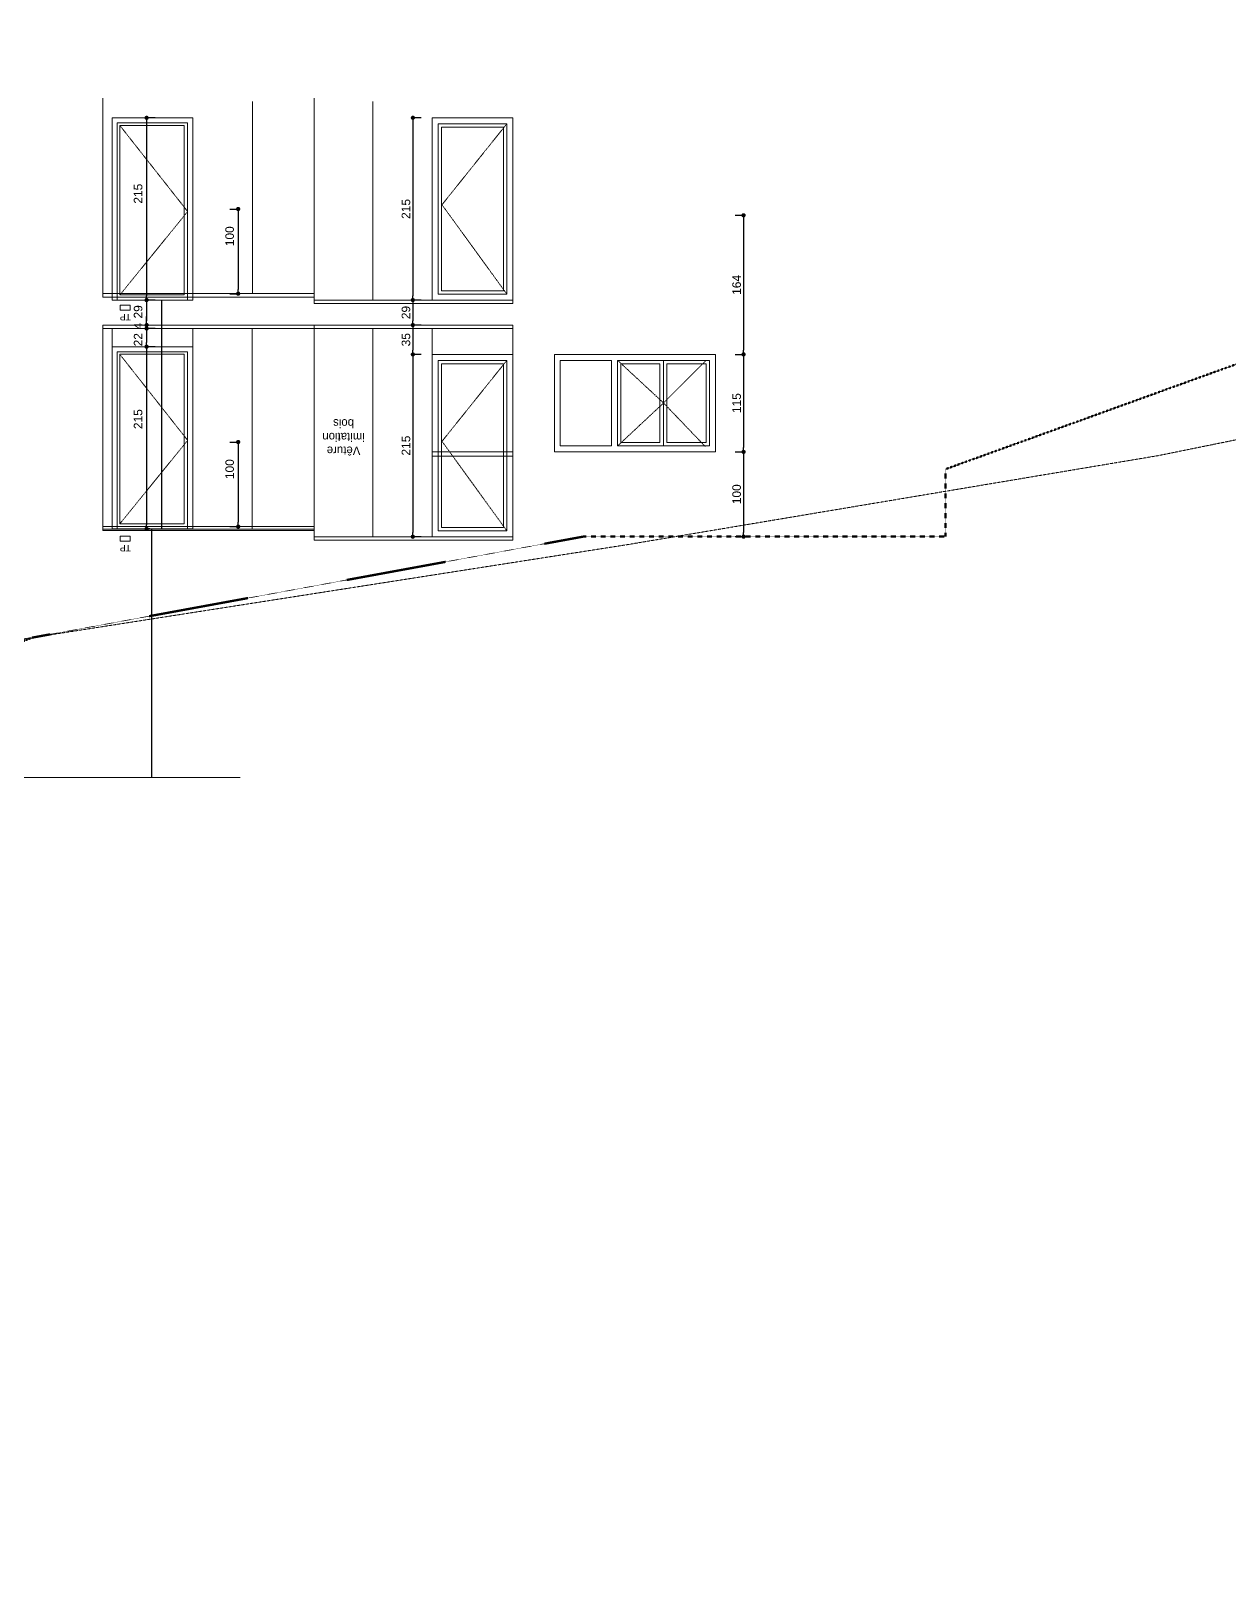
# Model space of a CAD drawing. Header units: centimetres. Extents: x -4990 to 114398, y -61489 to -12305.
# Drawn here: x 66385 to 67798, y -42007 to -40179 of the extents above; entities that cross this region are included whole.
import ezdxf

# ---------------------------------------------------------------- set-up
doc = ezdxf.new("R2010")
doc.units = ezdxf.units.CM
doc.header["$LTSCALE"] = 0.5
for name, pattern in [('Style de ligne -1', [0.41664, 0.20828, -0.20836]), ('Style de ligne -12', [0.738189, 0.492126, -0.246063]), ('Style de ligne -13', [0.147638, 0.098425, -0.049213])]:
    doc.linetypes.add(name, pattern=pattern)
doc.layers.get('0').update_dxf_attribs({"linetype": 'CONTINUOUS'})
doc.layers.get('DEFPOINTS').update_dxf_attribs({"linetype": 'CONTINUOUS'})
doc.layers.add('1-Façade Nord', color=7, linetype='CONTINUOUS')
doc.styles.add('Futura Std Book', font='')
doc.styles.add('Helvetica', font='')
doc.styles.get('Futura Std Book').set_extended_font_data('Futura Std Book')
doc.styles.get('Helvetica').set_extended_font_data('Helvetica')
doc.dimstyles.new('IS', dxfattribs={"dimtxt": 10.08724, "dimasz": 5.007446, "dimexe": 2, "dimexo": 10, "dimgap": 3, "dimtad": 1, "dimdec": 1, "dimtxsty": 'Helvetica', "dimblk": 'DOT', "dimblk1": 'DOT', "dimblk2": 'DOT', "dimcen": 0, "dimdle": 10, "dimazin": 0, "dimtfac": 0.8, "dimtdec": 1, "dimtix": 1, "dimtmove": 0, "dimatfit": 0, "dimldrblk": 'VW_FILLEDARROW-1', "dimfxl": 10, "dimfxlon": 1, "dimfrac": 2, "dimtolj": 1, "dimarcsym": 0})

# ---------------------------------------------------------------- blocks, each defined once
blk = doc.blocks.new('FENETRE TYPE')
at = {"color": 7, "linetype": 'Style de ligne -1', "lineweight": 5}
for p, q in [((8.9, -7), (59.2, -57.3)), ((59.2, -57.3), (113.4, -7)), ((59.2, -57.3), (9.8, -108.9)), ((113.4, -108), (59.2, -57.3))]:
    blk.add_line(p, q, dxfattribs=at)
at = {"color": 7, "linetype": 'Continuous', "lineweight": 13}
for p, q in [((55.2, -104), (55.2, -11)), ((59.2, -6.8), (59.2, -107.8)), ((63.4, -104), (63.4, -11)), ((113.4, -108), (113.4, -7)), ((120.4, -7), (120.4, -108))]:
    blk.add_line(p, q, dxfattribs=at)
at = {"color": 7, "linetype": 'Continuous', "lineweight": 13, "flags": 128}
blk.add_lwpolyline([(-2, 0), (188, 0), (188, -115), (-2, -115)], close=True, dxfattribs=at)
for points in [[(113.4, -108), (5, -108), (5, -7), (113.4, -7)], [(55.2, -104), (9, -104), (9, -11), (55.2, -11)], [(63.4, -11), (109.4, -11), (109.4, -104), (63.4, -104)], [(120.4, -7), (181, -7), (181, -108), (120.4, -108)]]:
    blk.add_lwpolyline(points, dxfattribs=at)
blk = doc.blocks.new('PORTE FENETRE TYPE')
at = {"color": 254, "linetype": 'Style de ligne -1', "lineweight": 13, "true_color": 0xdddddd}
for p, q in [((88, -7), (11.5, -102.5)), ((11.5, -102.5), (88, -208))]:
    blk.add_line(p, q, dxfattribs=at)
at = {"color": 7, "linetype": 'Continuous', "lineweight": 13, "flags": 128}
for points in [[(95, 0), (95, -215), (0, -215), (0, 0)], [(88, -7), (88, -208), (7, -208), (7, -7)], [(84, -11), (84, -204), (11, -204), (11, -11)]]:
    blk.add_lwpolyline(points, close=True, dxfattribs=at)
blk = doc.blocks.new('PORTE FENETRE TYPE 3bis FACADE')
at = {"color": 254, "linetype": 'Style de ligne -1', "lineweight": 13, "true_color": 0xdddddd}
for p, q in [((9, -9), (89, -110.5)), ((89, -110.5), (9, -209))]:
    blk.add_line(p, q, dxfattribs=at)
at = {"color": 7, "linetype": 'Continuous', "lineweight": 13, "flags": 128}
for points in [[(95, 0), (95, -215), (0, -215), (0, 0)], [(89, -6), (89, -215), (6, -215), (6, -6)], [(85, -9), (85, -209), (9, -209), (9, -9)]]:
    blk.add_lwpolyline(points, close=True, dxfattribs=at)
blk = doc.blocks.new('_DOT')
at = {"color": 0, "linetype": 'ByBlock', "lineweight": -2}
blk.add_line((-0.5, 0), (-1, 0), dxfattribs=at)
at = {"color": 0, "linetype": 'ByBlock', "const_width": 0.5}
blk.add_lwpolyline([(-0.25, 0, 1), (0.25, 0, 1)], format="xyb", close=True, dxfattribs=at)
blk = doc.blocks.new('*D3447')
at = {"layer": '1-Façade Nord', "color": 0, "linetype": 'Continuous', "lineweight": -2, "transparency": 16777216}
for p, q in [((67215.3, -40675.8), (67227.3, -40675.8)), ((67225.3, -40680.8), (67225.3, -40770.8)), ((67215.3, -40775.8), (67227.3, -40775.8))]:
    blk.add_line(p, q, dxfattribs=at)
at = {"layer": 'DEFPOINTS', "color": 0, "linetype": 'Continuous', "transparency": 16777216}
for p in [(67181.3, -40675.8), (67181.3, -40775.8), (67225.3, -40775.8)]:
    blk.add_point(p, dxfattribs=at)
at = {"layer": '1-Façade Nord', "color": 0, "linetype": 'Continuous', "lineweight": -2, "transparency": 16777216, "xscale": 5.007446289062499, "yscale": 5.007446289062499, "zscale": 5.007446289062499}
for p, rotation in [((67225.3, -40675.8), 90), ((67225.3, -40775.8), 270)]:
    blk.add_blockref('_DOT', p, dxfattribs=dict(at, rotation=rotation))
at = {"layer": '1-Façade Nord', "color": 0, "linetype": 'Continuous', "lineweight": 5, "transparency": 16777216, "insert": (67217.2, -40725.8), "char_height": 10.09, "attachment_point": 5, "rotation": 90, "style": 'Helvetica'}
blk.add_mtext('\\A1;100', dxfattribs=at)
blk = doc.blocks.new('VW_FILLEDARROW-1')
at = {"color": 0, "linetype": 'Continuous', "lineweight": 5, "flags": 128}
blk.add_lwpolyline([(-2, 0.54), (0, 0), (-2, -0.54)], close=True, dxfattribs=at)
blk = doc.blocks.new('*D3448')
at = {"layer": '1-Façade Nord', "color": 0, "linetype": 'Continuous', "lineweight": -2, "transparency": 16777216}
for p, q in [((67215.3, -40560.8), (67227.3, -40560.8)), ((67225.3, -40565.8), (67225.3, -40670.8)), ((67215.3, -40675.8), (67227.3, -40675.8))]:
    blk.add_line(p, q, dxfattribs=at)
at = {"layer": 'DEFPOINTS', "color": 0, "linetype": 'Continuous', "transparency": 16777216}
for p in [(67188.3, -40560.8), (67181.3, -40675.8), (67225.3, -40675.8)]:
    blk.add_point(p, dxfattribs=at)
at = {"layer": '1-Façade Nord', "color": 0, "linetype": 'Continuous', "lineweight": -2, "transparency": 16777216, "xscale": 5.007446289062499, "yscale": 5.007446289062499, "zscale": 5.007446289062499}
for p, rotation in [((67225.3, -40560.8), 90), ((67225.3, -40675.8), 270)]:
    blk.add_blockref('_DOT', p, dxfattribs=dict(at, rotation=rotation))
at = {"layer": '1-Façade Nord', "color": 0, "linetype": 'Continuous', "lineweight": 5, "transparency": 16777216, "insert": (67217.2, -40618.3), "char_height": 10.09, "attachment_point": 5, "rotation": 90, "style": 'Helvetica'}
blk.add_mtext('\\A1;115', dxfattribs=at)
blk = doc.blocks.new('*D3449')
at = {"layer": '1-Façade Nord', "color": 0, "linetype": 'Continuous', "lineweight": -2, "transparency": 16777216}
for p, q in [((67215.3, -40396.7), (67227.3, -40396.7)), ((67225.3, -40401.7), (67225.3, -40555.8)), ((67215.3, -40560.8), (67227.3, -40560.8))]:
    blk.add_line(p, q, dxfattribs=at)
at = {"layer": 'DEFPOINTS', "color": 0, "linetype": 'Continuous', "transparency": 16777216}
for p in [(67192.1, -40396.7), (67188.3, -40560.8), (67225.3, -40560.8)]:
    blk.add_point(p, dxfattribs=at)
at = {"layer": '1-Façade Nord', "color": 0, "linetype": 'Continuous', "lineweight": -2, "transparency": 16777216, "xscale": 5.007446289062499, "yscale": 5.007446289062499, "zscale": 5.007446289062499}
for p, rotation in [((67225.3, -40396.7), 90), ((67225.3, -40560.8), 270)]:
    blk.add_blockref('_DOT', p, dxfattribs=dict(at, rotation=rotation))
at = {"layer": '1-Façade Nord', "color": 0, "linetype": 'Continuous', "lineweight": 5, "transparency": 16777216, "insert": (67217.2, -40478.8), "char_height": 10.09, "attachment_point": 5, "rotation": 90, "style": 'Helvetica'}
blk.add_mtext('\\A1;164', dxfattribs=at)
blk = doc.blocks.new('*D3450')
at = {"layer": '1-Façade Nord', "color": 0, "linetype": 'Continuous', "lineweight": -2, "transparency": 16777216}
for p, q in [((66845.3, -40560.9), (66833.3, -40560.9)), ((66835.3, -40565.9), (66835.3, -40770.9)), ((66845.3, -40775.9), (66833.3, -40775.9))]:
    blk.add_line(p, q, dxfattribs=at)
at = {"layer": 'DEFPOINTS', "color": 0, "linetype": 'Continuous', "transparency": 16777216}
for p in [(66898.3, -40560.9), (66835.3, -40775.9), (66858.2, -40775.9)]:
    blk.add_point(p, dxfattribs=at)
at = {"layer": '1-Façade Nord', "color": 0, "linetype": 'Continuous', "lineweight": -2, "transparency": 16777216, "xscale": 5.007446289062499, "yscale": 5.007446289062499, "zscale": 5.007446289062499}
for p, rotation in [((66835.3, -40560.9), 90), ((66835.3, -40775.9), 270)]:
    blk.add_blockref('_DOT', p, dxfattribs=dict(at, rotation=rotation))
at = {"layer": '1-Façade Nord', "color": 0, "linetype": 'Continuous', "lineweight": 5, "transparency": 16777216, "insert": (66827.2, -40668.4), "char_height": 10.09, "attachment_point": 5, "rotation": 90, "style": 'Helvetica'}
blk.add_mtext('\\A1;215', dxfattribs=at)
blk = doc.blocks.new('*D3451')
at = {"layer": '1-Façade Nord', "color": 0, "linetype": 'Continuous', "lineweight": -2, "transparency": 16777216}
for p, q in [((66845.3, -40526.2), (66833.3, -40526.2)), ((66835.3, -40531.2), (66835.3, -40555.9)), ((66845.3, -40560.9), (66833.3, -40560.9))]:
    blk.add_line(p, q, dxfattribs=at)
at = {"layer": 'DEFPOINTS', "color": 0, "linetype": 'Continuous', "transparency": 16777216}
for p in [(66872.3, -40526.2), (66835.3, -40560.9), (66898.3, -40560.9)]:
    blk.add_point(p, dxfattribs=at)
at = {"layer": '1-Façade Nord', "color": 0, "linetype": 'Continuous', "lineweight": -2, "transparency": 16777216, "xscale": 5.007446289062499, "yscale": 5.007446289062499, "zscale": 5.007446289062499}
for p, rotation in [((66835.3, -40526.2), 90), ((66835.3, -40560.9), 270)]:
    blk.add_blockref('_DOT', p, dxfattribs=dict(at, rotation=rotation))
at = {"layer": '1-Façade Nord', "color": 0, "linetype": 'Continuous', "lineweight": 5, "transparency": 16777216, "insert": (66827.2, -40543.5), "char_height": 10.09, "attachment_point": 5, "rotation": 90, "style": 'Helvetica'}
blk.add_mtext('\\A1;35', dxfattribs=at)
blk = doc.blocks.new('*D3452')
at = {"layer": '1-Façade Nord', "color": 0, "linetype": 'Continuous', "lineweight": -2, "transparency": 16777216}
for p, q in [((66845.3, -40496.7), (66833.3, -40496.7)), ((66835.3, -40501.7), (66835.3, -40521.2)), ((66845.3, -40526.2), (66833.3, -40526.2))]:
    blk.add_line(p, q, dxfattribs=at)
at = {"layer": 'DEFPOINTS', "color": 0, "linetype": 'Continuous', "transparency": 16777216}
for p in [(66858.2, -40496.7), (66835.3, -40526.2), (66872.3, -40526.2)]:
    blk.add_point(p, dxfattribs=at)
at = {"layer": '1-Façade Nord', "color": 0, "linetype": 'Continuous', "lineweight": -2, "transparency": 16777216, "xscale": 5.007446289062499, "yscale": 5.007446289062499, "zscale": 5.007446289062499}
for p, rotation in [((66835.3, -40496.7), 90), ((66835.3, -40526.2), 270)]:
    blk.add_blockref('_DOT', p, dxfattribs=dict(at, rotation=rotation))
at = {"layer": '1-Façade Nord', "color": 0, "linetype": 'Continuous', "lineweight": 5, "transparency": 16777216, "insert": (66827.2, -40511.4), "char_height": 10.09, "attachment_point": 5, "rotation": 90, "style": 'Helvetica'}
blk.add_mtext('\\A1;29', dxfattribs=at)
blk = doc.blocks.new('*D3453')
at = {"layer": '1-Façade Nord', "color": 0, "linetype": 'Continuous', "lineweight": -2, "transparency": 16777216}
for p, q in [((66845.3, -40281.7), (66833.3, -40281.7)), ((66835.3, -40286.7), (66835.3, -40491.7)), ((66845.3, -40496.7), (66833.3, -40496.7))]:
    blk.add_line(p, q, dxfattribs=at)
at = {"layer": 'DEFPOINTS', "color": 0, "linetype": 'Continuous', "transparency": 16777216}
for p in [(66885.3, -40281.7), (66835.3, -40496.7), (66858.2, -40496.7)]:
    blk.add_point(p, dxfattribs=at)
at = {"layer": '1-Façade Nord', "color": 0, "linetype": 'Continuous', "lineweight": -2, "transparency": 16777216, "xscale": 5.007446289062499, "yscale": 5.007446289062499, "zscale": 5.007446289062499}
for p, rotation in [((66835.3, -40281.7), 90), ((66835.3, -40496.7), 270)]:
    blk.add_blockref('_DOT', p, dxfattribs=dict(at, rotation=rotation))
at = {"layer": '1-Façade Nord', "color": 0, "linetype": 'Continuous', "lineweight": 5, "transparency": 16777216, "insert": (66827.2, -40389.2), "char_height": 10.09, "attachment_point": 5, "rotation": 90, "style": 'Helvetica'}
blk.add_mtext('\\A1;215', dxfattribs=at)
blk = doc.blocks.new('*D3475')
at = {"layer": '1-Façade Nord', "color": 0, "linetype": 'Continuous', "lineweight": -2, "transparency": 16777216}
for p, q in [((66619.3, -40389.3), (66631.3, -40389.3)), ((66629.3, -40394.3), (66629.3, -40484.1)), ((66619.3, -40489.2), (66631.3, -40489.2))]:
    blk.add_line(p, q, dxfattribs=at)
at = {"layer": 'DEFPOINTS', "color": 0, "linetype": 'Continuous', "transparency": 16777216}
for p in [(66550.3, -40389.3), (66563.4, -40489.2), (66629.3, -40489.2)]:
    blk.add_point(p, dxfattribs=at)
at = {"layer": '1-Façade Nord', "color": 0, "linetype": 'Continuous', "lineweight": -2, "transparency": 16777216, "xscale": 5.007446289062499, "yscale": 5.007446289062499, "zscale": 5.007446289062499}
for p, rotation in [((66629.3, -40389.3), 90), ((66629.3, -40489.2), 270)]:
    blk.add_blockref('_DOT', p, dxfattribs=dict(at, rotation=rotation))
at = {"layer": '1-Façade Nord', "color": 0, "linetype": 'Continuous', "lineweight": 5, "transparency": 16777216, "insert": (66619.3, -40421.4), "char_height": 10.09, "attachment_point": 5, "rotation": 90, "style": 'Helvetica'}
blk.add_mtext('\\A1;100', dxfattribs=at)
blk = doc.blocks.new('*D3476')
at = {"layer": '1-Façade Nord', "color": 0, "linetype": 'Continuous', "lineweight": -2, "transparency": 16777216}
for p, q in [((66619.3, -40664.2), (66631.3, -40664.2)), ((66629.3, -40669.2), (66629.3, -40758.9)), ((66619.3, -40763.9), (66631.3, -40763.9))]:
    blk.add_line(p, q, dxfattribs=at)
at = {"layer": 'DEFPOINTS', "color": 0, "linetype": 'Continuous', "transparency": 16777216}
for p in [(66519.3, -40664.2), (66563.4, -40763.9), (66629.3, -40763.9)]:
    blk.add_point(p, dxfattribs=at)
at = {"layer": '1-Façade Nord', "color": 0, "linetype": 'Continuous', "lineweight": -2, "transparency": 16777216, "xscale": 5.007446289062499, "yscale": 5.007446289062499, "zscale": 5.007446289062499}
for p, rotation in [((66629.3, -40664.2), 90), ((66629.3, -40763.9), 270)]:
    blk.add_blockref('_DOT', p, dxfattribs=dict(at, rotation=rotation))
at = {"layer": '1-Façade Nord', "color": 0, "linetype": 'Continuous', "lineweight": 5, "transparency": 16777216, "insert": (66619.3, -40696.2), "char_height": 10.09, "attachment_point": 5, "rotation": 90, "style": 'Helvetica'}
blk.add_mtext('\\A1;100', dxfattribs=at)
blk = doc.blocks.new('*D3477')
at = {"layer": '1-Façade Nord', "color": 0, "linetype": 'Continuous', "lineweight": -2, "transparency": 16777216}
for p, q in [((66531.3, -40551.7), (66519.3, -40551.7)), ((66521.3, -40556.7), (66521.3, -40761.7)), ((66525, -40766.7), (66519.3, -40766.7))]:
    blk.add_line(p, q, dxfattribs=at)
at = {"layer": 'DEFPOINTS', "color": 0, "linetype": 'Continuous', "transparency": 16777216}
for p in [(66562.3, -40551.7), (66521.3, -40766.7), (66535, -40766.7)]:
    blk.add_point(p, dxfattribs=at)
at = {"layer": '1-Façade Nord', "color": 0, "linetype": 'Continuous', "lineweight": -2, "transparency": 16777216, "xscale": 5.007446289062499, "yscale": 5.007446289062499, "zscale": 5.007446289062499}
for p, rotation in [((66521.3, -40551.7), 90), ((66521.3, -40766.7), 270)]:
    blk.add_blockref('_DOT', p, dxfattribs=dict(at, rotation=rotation))
at = {"layer": '1-Façade Nord', "color": 0, "linetype": 'Continuous', "lineweight": 5, "transparency": 16777216, "insert": (66511.3, -40637.2), "char_height": 10.09, "attachment_point": 5, "rotation": 90, "style": 'Helvetica'}
blk.add_mtext('\\A1;215', dxfattribs=at)
blk = doc.blocks.new('*D3478')
at = {"layer": '1-Façade Nord', "color": 0, "linetype": 'Continuous', "lineweight": -2, "transparency": 16777216}
for p, q in [((66531.3, -40530.2), (66519.3, -40530.2)), ((66531.3, -40551.7), (66519.3, -40551.7)), ((66521.3, -40535.2), (66521.3, -40546.7))]:
    blk.add_line(p, q, dxfattribs=at)
at = {"layer": 'DEFPOINTS', "color": 0, "linetype": 'Continuous', "transparency": 16777216}
for p in [(66564.3, -40530.2), (66521.3, -40551.7), (66562.3, -40551.7)]:
    blk.add_point(p, dxfattribs=at)
at = {"layer": '1-Façade Nord', "color": 0, "linetype": 'Continuous', "lineweight": -2, "transparency": 16777216, "xscale": 5.007446289062499, "yscale": 5.007446289062499, "zscale": 5.007446289062499}
for p, rotation in [((66521.3, -40530.2), 90), ((66521.3, -40551.7), 270)]:
    blk.add_blockref('_DOT', p, dxfattribs=dict(at, rotation=rotation))
at = {"layer": '1-Façade Nord', "color": 0, "linetype": 'Continuous', "lineweight": 5, "transparency": 16777216, "insert": (66511.3, -40543.5), "char_height": 10.09, "attachment_point": 5, "rotation": 90, "style": 'Helvetica'}
blk.add_mtext('\\A1;22', dxfattribs=at)
blk = doc.blocks.new('*D3479')
at = {"layer": '1-Façade Nord', "color": 0, "linetype": 'Continuous', "lineweight": -2, "transparency": 16777216}
for p, q in [((66522.1, -40526.2), (66519.3, -40526.2)), ((66531.3, -40530.2), (66519.3, -40530.2)), ((66521.3, -40521.2), (66521.3, -40516.1)), ((66521.3, -40526.2), (66521.3, -40530.2)), ((66521.3, -40535.2), (66521.3, -40540.2))]:
    blk.add_line(p, q, dxfattribs=at)
at = {"layer": 'DEFPOINTS', "color": 0, "linetype": 'Continuous', "transparency": 16777216}
for p in [(66521.3, -40530.2), (66532.1, -40526.2), (66564.3, -40530.2)]:
    blk.add_point(p, dxfattribs=at)
at = {"layer": '1-Façade Nord', "color": 0, "linetype": 'Continuous', "lineweight": -2, "transparency": 16777216, "xscale": 5.007446289062499, "yscale": 5.007446289062499, "zscale": 5.007446289062499}
for p, rotation in [((66521.3, -40526.2), 270), ((66521.3, -40530.2), 90)]:
    blk.add_blockref('_DOT', p, dxfattribs=dict(at, rotation=rotation))
at = {"layer": '1-Façade Nord', "color": 0, "linetype": 'Continuous', "lineweight": 5, "transparency": 16777216, "insert": (66511.3, -40527.4), "char_height": 10.09, "attachment_point": 5, "rotation": 90, "style": 'Helvetica'}
blk.add_mtext('\\A1;4', dxfattribs=at)
blk = doc.blocks.new('*D3480')
at = {"layer": '1-Façade Nord', "color": 0, "linetype": 'Continuous', "lineweight": -2, "transparency": 16777216}
for p, q in [((66531.3, -40496.7), (66519.3, -40496.7)), ((66521.3, -40501.7), (66521.3, -40521.2)), ((66522.1, -40526.2), (66519.3, -40526.2))]:
    blk.add_line(p, q, dxfattribs=at)
at = {"layer": 'DEFPOINTS', "color": 0, "linetype": 'Continuous', "transparency": 16777216}
for p in [(66544.2, -40496.7), (66521.3, -40526.2), (66532.1, -40526.2)]:
    blk.add_point(p, dxfattribs=at)
at = {"layer": '1-Façade Nord', "color": 0, "linetype": 'Continuous', "lineweight": -2, "transparency": 16777216, "xscale": 5.007446289062499, "yscale": 5.007446289062499, "zscale": 5.007446289062499}
for p, rotation in [((66521.3, -40496.7), 90), ((66521.3, -40526.2), 270)]:
    blk.add_blockref('_DOT', p, dxfattribs=dict(at, rotation=rotation))
at = {"layer": '1-Façade Nord', "color": 0, "linetype": 'Continuous', "lineweight": 5, "transparency": 16777216, "insert": (66511.3, -40510.6), "char_height": 10.09, "attachment_point": 5, "rotation": 90, "style": 'Helvetica'}
blk.add_mtext('\\A1;29', dxfattribs=at)
blk = doc.blocks.new('*D3481')
at = {"layer": '1-Façade Nord', "color": 0, "linetype": 'Continuous', "lineweight": -2, "transparency": 16777216}
for p, q in [((66531.3, -40281.7), (66519.3, -40281.7)), ((66521.3, -40286.7), (66521.3, -40491.7)), ((66531.3, -40496.7), (66519.3, -40496.7))]:
    blk.add_line(p, q, dxfattribs=at)
at = {"layer": 'DEFPOINTS', "color": 0, "linetype": 'Continuous', "transparency": 16777216}
for p in [(66571.3, -40281.7), (66521.3, -40496.7), (66544.2, -40496.7)]:
    blk.add_point(p, dxfattribs=at)
at = {"layer": '1-Façade Nord', "color": 0, "linetype": 'Continuous', "lineweight": -2, "transparency": 16777216, "xscale": 5.007446289062499, "yscale": 5.007446289062499, "zscale": 5.007446289062499}
for p, rotation in [((66521.3, -40281.7), 90), ((66521.3, -40496.7), 270)]:
    blk.add_blockref('_DOT', p, dxfattribs=dict(at, rotation=rotation))
at = {"layer": '1-Façade Nord', "color": 0, "linetype": 'Continuous', "lineweight": 5, "transparency": 16777216, "insert": (66511.3, -40371.2), "char_height": 10.09, "attachment_point": 5, "rotation": 90, "style": 'Helvetica'}
blk.add_mtext('\\A1;215', dxfattribs=at)

msp = doc.modelspace()

# ---------------------------------------------------------------- linework, layer by layer
at = {"layer": '1-Façade Nord', "color": 7, "linetype": 'Continuous', "lineweight": 13}
for p, q in [((66469.869, -40258.413), (66469.869, -40493.151)), ((66718.879, -40258.413), (66718.879, -40500.717)), ((66646.007, -40262.413), (66646.007, -40489.151)), ((66788.164, -40496.371), (66788.164, -40262.413)), ((66469.854, -40526.158), (66469.854, -40768.563)), ((66480.714, -40551.706), (66480.714, -40530.158)), ((66575.714, -40551.706), (66575.714, -40530.158)), ((66645.992, -40530.158), (66645.992, -40766.905)), ((66718.864, -40526.158), (66718.864, -40779.88)), ((66788.149, -40530.158), (66788.149, -40775.88)), ((66858.164, -40560.88), (66858.164, -40530.158)), ((66953.164, -40526.158), (66953.164, -40560.458)), ((66469.854, -40766.905), (66718.864, -40766.905)), ((66858.164, -40775.88), (66718.864, -40775.88))]:
    msp.add_line(p, q, dxfattribs=at)
at = {"layer": '1-Façade Nord', "color": 7, "linetype": 'Style de ligne -1', "lineweight": 5}
for p, q in [((66538.796, -40496.717), (66503.796, -40496.717)), ((66538.796, -40766.706), (66503.796, -40766.706))]:
    msp.add_line(p, q, dxfattribs=at)
at = {"layer": '1-Façade Nord'}
for p, q in [((66538.796, -40496.717), (66538.796, -40766.706)), ((66527.144, -40766.706), (66527.144, -41059.952))]:
    msp.add_line(p, q, dxfattribs=at)
at = {"layer": '1-Façade Nord', "color": 7, "linetype": 'Continuous', "lineweight": 18}
msp.add_line((66631.619, -41059.952), (65150.149, -41059.952), dxfattribs=at)
at = {"layer": '1-Façade Nord', "color": 7, "linetype": 'Style de ligne -13', "lineweight": 50, "flags": 128}
msp.add_lwpolyline([(71164.296, -40179.243), (70887.075, -40203.387), (70353.075, -40212.967), (69830.895, -40212.964), (69553.539, -40294.226), (69276.689, -40294.226), (68753.092, -40372.761), (68133.061, -40487.689), (68040.689, -40487.689), (67463.41, -40696.226), (67463.41, -40775.797), (67036.347, -40775.762), (66386.296, -40894.983), (65971.526, -41060.409), (65657.563, -41060.409), (65237.613, -41060.638), (64829.221, -41240.255), (64466.221, -41475.255), (63580.221, -41943.255), (63294.221, -41975.255), (63020.993, -41985.762)], dxfattribs=at)
at = {"layer": '1-Façade Nord', "color": 1, "linetype": 'Style de ligne -12', "lineweight": 18, "true_color": 0xff0000, "flags": 128}
msp.add_lwpolyline([(71081.695, -40211.485), (70364.076, -40309.149), (69169.296, -40399.149), (68835.5, -40431.653), (68606.277, -40503.018), (68444.296, -40531.762), (67714.221, -40680.255), (67088.221, -40785.255), (66250.221, -40916.255), (65700.221, -41068.255), (65216.221, -41195.255), (64829.221, -41261.255), (64466.221, -41496.255), (63580.221, -41964.255), (63294.221, -41996.255), (63020.993, -42006.762)], dxfattribs=at)
at = {"layer": '1-Façade Nord', "color": 7, "linetype": 'Continuous', "lineweight": 5, "flags": 128}
for points in [[(66469.728, -40489.151), (66718.879, -40489.151), (66718.879, -40493.151), (66469.728, -40493.151)], [(66718.879, -40496.717), (66953.164, -40496.717), (66953.164, -40500.717), (66718.879, -40500.717)], [(66469.854, -40526.158), (66718.864, -40526.158), (66718.864, -40530.158), (66469.854, -40530.158)], [(66718.864, -40526.158), (66953.149, -40526.158), (66953.149, -40530.158), (66718.864, -40530.158)], [(66718.865, -40775.88), (66953.149, -40775.88), (66953.149, -40779.88), (66718.865, -40779.88)]]:
    msp.add_lwpolyline(points, close=True, dxfattribs=at)
at = {"layer": '1-Façade Nord', "color": 7, "linetype": 'Continuous', "lineweight": 13, "flags": 128}
for points in [[(66489.986, -40502.694), (66501.986, -40502.694), (66501.986, -40508.694), (66489.986, -40508.694)], [(66858.164, -40675.882), (66953.164, -40675.882), (66953.164, -40680.882), (66858.164, -40680.882)], [(66469.854, -40763.944), (66718.864, -40763.944), (66718.864, -40768.563), (66469.854, -40768.563)], [(66489.986, -40775.223), (66501.986, -40775.223), (66501.986, -40781.223), (66489.986, -40781.223)]]:
    msp.add_lwpolyline(points, close=True, dxfattribs=at)

# ---------------------------------------------------------------- block references
at = {"layer": '1-Façade Nord', "color": 7, "rotation": 1.139258784126824e-10}
for p in [(66480.729, -40281.717), (66480.714, -40551.706)]:
    msp.add_blockref('PORTE FENETRE TYPE 3bis FACADE', p, dxfattribs=at)
at = {"layer": '1-Façade Nord', "color": 7}
for p in [(66858.164, -40281.717), (66858.164, -40560.88)]:
    msp.add_blockref('PORTE FENETRE TYPE', p, dxfattribs=at)
at = {"layer": '1-Façade Nord', "color": 7, "xscale": -1, "rotation": 3.677058657558519e-11}
msp.add_blockref('FENETRE TYPE', (67190.166, -40560.816), dxfattribs=at)

# ---------------------------------------------------------------- texts
at = {"layer": '1-Façade Nord', "color": 7, "char_height": 7.55165, "attachment_point": 2, "rotation": 180.002798, "line_spacing_factor": 0.962448, "style": 'Futura Std Book'}
for insert in [(66496.186, -40520.723), (66496.186, -40793.252)]:
    msp.add_mtext('\\pt31.966;TP', dxfattribs=dict(at, insert=insert))
at = {"layer": '1-Façade Nord', "color": 7, "insert": (66753.574, -40679.619), "char_height": 10.06887, "width": 67.41345, "attachment_point": 2, "rotation": 179.993997, "line_spacing_factor": 0.962448, "style": 'Futura Std Book'}
msp.add_mtext('\\pt24.085,48.472,72.707,96.943,121.13;Vêture \\Pimitation \\Pbois', dxfattribs=at)

# ---------------------------------------------------------------- dimensions: what is measured, and where the dimension line sits
at = {"layer": '1-Façade Nord', "color": 7, "linetype": 'Continuous', "lineweight": 5}
for base, p1, p2, picture, middle in [((66521.296, -40496.717), (66571.296, -40281.717), (66544.173, -40496.717), '*D3481', (66511.311, -40371.217)), ((66629.296, -40489.151), (66550.296, -40389.338), (66563.423, -40489.151), '*D3475', (66619.311, -40421.403)), ((66521.296, -40526.158), (66544.173, -40496.717), (66532.106, -40526.158), '*D3480', (66511.311, -40510.558)), ((66521.296, -40530.158), (66532.106, -40526.158), (66564.296, -40530.158), '*D3479', (66511.311, -40527.444)), ((66521.296, -40551.706), (66564.296, -40530.158), (66562.296, -40551.706), '*D3478', (66511.311, -40543.532)), ((66521.296, -40766.706), (66562.296, -40551.706), (66534.998, -40766.706), '*D3477', (66511.311, -40637.206)), ((66629.296, -40763.944), (66519.296, -40664.15), (66563.423, -40763.944), '*D3476', (66619.311, -40696.21))]:
    dim = msp.add_linear_dim(base=base, p1=p1, p2=p2, angle=90, dimstyle='IS', override={"dimtxt": 10.08724, "dimdec": 0, "dimpost": '<>', "dimtxsty": 'Helvetica', "dimtmove": 2}, dxfattribs=at)
    dim.commit()
    dim.dimension.update_dxf_attribs({"geometry": picture, "text_midpoint": middle, "dimtype": 160})
for base, p1, p2, picture, middle in [((66835.288, -40496.717), (66885.288, -40281.717), (66858.164, -40496.717), '*D3453', (66827.244, -40389.217)), ((67225.288, -40560.816), (67192.147, -40396.689), (67188.288, -40560.816), '*D3449', (67217.244, -40478.752)), ((66835.288, -40526.158), (66858.164, -40496.717), (66872.288, -40526.158), '*D3452', (66827.244, -40511.437)), ((66835.288, -40560.88), (66872.288, -40526.158), (66898.288, -40560.88), '*D3451', (66827.244, -40543.519)), ((66835.288, -40775.88), (66898.288, -40560.88), (66858.164, -40775.88), '*D3450', (66827.244, -40668.38)), ((67225.288, -40675.816), (67188.288, -40560.816), (67181.296, -40675.816), '*D3448', (67217.244, -40618.316)), ((67225.288, -40775.774), (67181.296, -40675.816), (67181.288, -40775.774), '*D3447', (67217.244, -40725.795))]:
    dim = msp.add_linear_dim(base=base, p1=p1, p2=p2, angle=90, dimstyle='IS', override={"dimtxt": 10.08724, "dimdec": 0, "dimpost": '<>', "dimtxsty": 'Helvetica', "dimtmove": 2}, dxfattribs=at)
    dim.commit()
    dim.dimension.update_dxf_attribs({"geometry": picture, "text_midpoint": middle})

doc.saveas('drawing.dxf')
